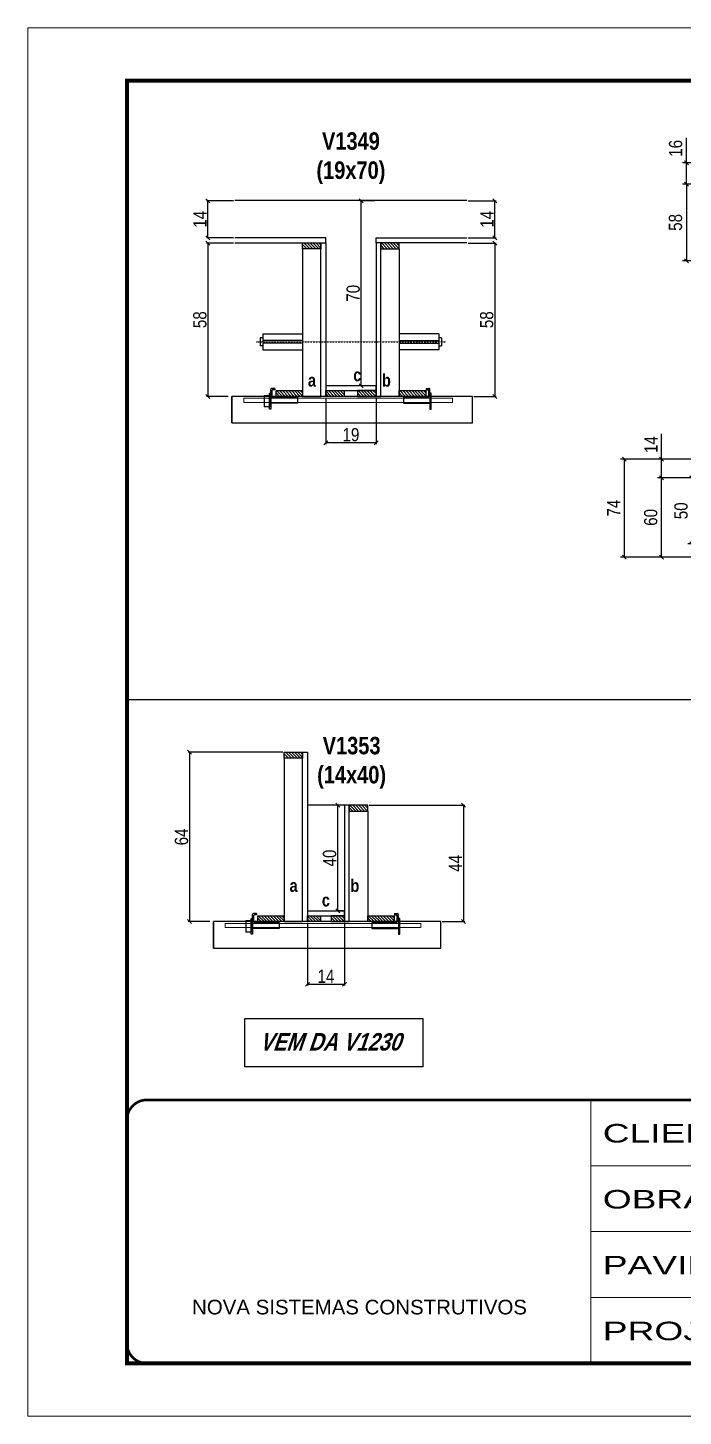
# Model space of a CAD drawing. Extents: x 3309 to 10384, y -2522 to 14608.
# Drawn here: x 4894 to 5390, y 3221 to 4271 of the extents above; entities that cross this region are included whole.
import ezdxf

# ---------------------------------------------------------------- set-up
doc = ezdxf.new("R2010")
doc.units = 0
for name, pattern in [('CONTINUO', [0]), ('DASHED', [0.75, 0.5, -0.25]), ('HIDDEN', [0.375, 0.25, -0.125])]:
    doc.linetypes.add(name, pattern=pattern)
for name, color, linetype in [('barrote', 251, 'Continuous'), ('COTA', 241, 'Continuous'), ('detalhes', 4, 'Continuous'), ('NOMENCLATURA', 7, 'Continuous'), ('Painéis', 200, 'Continuous'), ('presilha', 1, 'Continuous'), ('SARR_2.2x10', 60, 'Continuous'), ('SARR_2.2x7', 40, 'Continuous'), ('SARR_3.5x7', 81, 'Continuous'), ('TENSOR', 3, 'Continuous')]:
    doc.layers.add(name, color=color, linetype=linetype)
for name, color, linetype, lineweight in [('CONCRETO', 251, 'Continuous', 25), ('Folhas', 255, 'Continuous', 9), ('SARRAFO DE PRESSAO', 251, 'DASHED', 9), ('SCO-___-LAJ', 2, 'Continuous', 0)]:
    doc.layers.add(name, color=color, linetype=linetype, lineweight=lineweight)
doc.styles.add('ARIAL', font='arial.ttf')
doc.styles.add('COTA TECNICA', font='techl___.ttf', dxfattribs={"height": 10})
doc.styles.add('COTA TECNICA 2X', font='techl___.ttf', dxfattribs={"height": 10})
doc.styles.add('TECNICA', font='techb___.ttf', dxfattribs={"height": 10})
doc.styles.add('Tecnologia', font='')
doc.styles.get('Tecnologia').set_extended_font_data('Forgotten Futurist')
doc.dimstyles.new('PAINEL', dxfattribs={"dimtxt": 10, "dimasz": 3, "dimexe": 3, "dimexo": 3, "dimgap": 3, "dimtad": 1, "dimdec": 1, "dimzin": 12, "dimdsep": 46, "dimtxsty": 'COTA TECNICA', "dimblk1": 'OBLIQUE', "dimblk2": 'OBLIQUE', "dimsah": 1, "dimcen": 0.9, "dimclrd": 4, "dimclre": 4, "dimclrt": 240, "dimadec": 1, "dimazin": 3, "dimtfac": 1, "dimtdec": 1, "dimtmove": 0, "dimatfit": 3, "dimfxl": 1, "dimtolj": 1, "dimtzin": 12, "dimarcsym": 0})
doc.dimstyles.new('SECAO', dxfattribs={"dimscale": 0.333333, "dimtxt": 5, "dimasz": 9, "dimexe": 3, "dimexo": 3, "dimgap": 3, "dimtad": 1, "dimdec": 1, "dimlfac": 0.5, "dimzin": 12, "dimdsep": 46, "dimtxsty": 'COTA TECNICA 2X', "dimblk1": 'OBLIQUE', "dimblk2": 'OBLIQUE', "dimsah": 1, "dimcen": 0.9, "dimclrd": 4, "dimclre": 4, "dimclrt": 240, "dimadec": 1, "dimazin": 3, "dimtfac": 1, "dimtdec": 1, "dimtmove": 0, "dimatfit": 3, "dimfxl": 1, "dimtolj": 1, "dimtzin": 12, "dimarcsym": 0})
pattern_1 = [(135, (38355.1903, -119520.2285), (-1.122532015, -1.122532015), [])]

# ---------------------------------------------------------------- blocks, each defined once
blk = doc.blocks.new('9999999999')
at = {"color": 30, "linetype": 'CONTINUO'}
for p, q in [((98564.6, 34230.2), (98564.6, 34429.4)), ((98564.6, 34379.6), (99584, 34379.6)), ((98564.6, 34329.8), (99488, 34329.8)), ((98564.6, 34280), (99488, 34280))]:
    blk.add_line(p, q, dxfattribs=at)
at = {"color": 30, "linetype": 'CONTINUO', "const_width": 2}
blk.add_lwpolyline([(99584, 34230.2), (99584, 34414.4, 0.414214), (99569, 34429.4), (98229, 34429.4, 0.414214), (98214, 34414.4), (98214, 34245.2, 0.414214), (98229, 34230.2), (99584, 34230.2)], format="xyb", dxfattribs=at)
at = {"layer": 'Folhas'}
blk.add_lwpolyline([(98139, 34190.2), (99624, 34190.2), (99624, 35240.2), (98139, 35240.2)], close=True, dxfattribs=at)
at = {"layer": 'Folhas', "color": 30, "const_width": 3}
blk.add_lwpolyline([(98214, 34230.2), (99584, 34230.2), (99584, 35200.2), (98214, 35200.2)], close=True, dxfattribs=at)
at = {"color": 7, "linetype": 'Continuous', "ltscale": 5, "style": 'ARIAL'}
blk.add_text('NOVA SISTEMAS CONSTRUTIVOS', height=11.059, dxfattribs=at).set_placement((98263.2, 34267.2))
at = {"layer": 'Folhas', "color": 7, "style": 'Tecnologia', "width": 1.5}
for s, p in [('CLIENTE:', (98573.7, 34397.2)), ('OBRA:', (98573.7, 34347.3)), ('PAVIMENTO:', (98573.7, 34297.5)), ('PROJETO:', (98573.7, 34247.7))]:
    blk.add_text(s, height=14, dxfattribs=at).set_placement(p)
blk = doc.blocks.new('_Oblique')
at = {"color": 0, "linetype": 'ByBlock', "lineweight": -2}
blk.add_line((-0.5, -0.5), (0.5, 0.5), dxfattribs=at)
blk = doc.blocks.new('*D1185')
at = {"layer": 'COTA', "color": 4, "lineweight": -2, "transparency": 16777216}
for p, q in [((5119.7, 3990.9), (5119.7, 3955.9)), ((5157.7, 3990.9), (5157.7, 3955.9)), ((5157.7, 3956.9), (5119.7, 3956.9))]:
    blk.add_line(p, q, dxfattribs=at)
at = {"layer": 'Defpoints', "color": 0, "transparency": 16777216}
for p in [(5119.7, 3991.9), (5157.7, 3991.9), (5119.7, 3956.9)]:
    blk.add_point(p, dxfattribs=at)
at = {"layer": 'COTA', "color": 4, "lineweight": -2, "transparency": 16777216, "xscale": 3, "yscale": 3, "zscale": 3, "rotation": 180}
blk.add_blockref('_Oblique', (5119.7, 3956.9), dxfattribs=at)
at = {"layer": 'COTA', "color": 4, "lineweight": -2, "transparency": 16777216, "xscale": 3, "yscale": 3, "zscale": 3}
blk.add_blockref('_Oblique', (5157.7, 3956.9), dxfattribs=at)
at = {"layer": 'COTA', "color": 240, "transparency": 16777216, "insert": (5138.7, 3962.9), "char_height": 10, "attachment_point": 5, "style": 'COTA TECNICA 2X'}
blk.add_mtext('\\A1;19', dxfattribs=at)
blk = doc.blocks.new('PRESILHA METÁLICA 1')
at = {"layer": 'presilha'}
for p, q in [((7.5, 10.6), (7.5, 19.9)), ((12, 21), (8.6, 21)), ((9, 11.6), (9, 18.9)), ((12, 19.5), (9.6, 19.5)), ((12, 21), (12, 19.5)), ((0, 13), (6, 13)), ((0, 13), (0, 0)), ((6, 0), (0, 0)), ((6, 15.5), (7.5, 15.5)), ((6, -2.5), (6, 15.5)), ((6, 13), (6, 0)), ((7.5, 15.5), (7.5, -2.5)), ((37.5, 4.1), (7.5, 4.1)), ((37.5, 11), (9.6, 11)), ((37.5, 11), (37.5, 4.1)), ((7.5, -2.5), (6, -2.5))]:
    blk.add_line(p, q, dxfattribs=at)
for centre, radius, start, end in [((8.6, 19.9), 1.14, 90, 180), ((9.6, 18.9), 0.57, 90, 180), ((9.6, 11.6), 0.57, 180, 270)]:
    blk.add_arc(centre, radius, start, end, dxfattribs=at)
blk = doc.blocks.new('PRESILHA METÁLICA 2')
at = {"layer": 'presilha'}
for p, q in [((-5.2, 23.5), (-5.2, 22)), ((-5.2, 23.5), (-1.9, 23.5)), ((-5.2, 22), (-2.8, 22)), ((-2.2, 14.1), (-2.2, 21.4)), ((0.8, 18), (-0.8, 18)), ((-0.8, 18), (-0.8, 0)), ((-0.8, 14.6), (-0.8, 22.4)), ((0.8, 0), (0.8, 18)), ((-30.8, 13.5), (-30.8, 6.6)), ((-30.8, 13.5), (-2.8, 13.5)), ((-30.8, 6.6), (-0.8, 6.6)), ((-0.8, 0), (0.8, 0))]:
    blk.add_line(p, q, dxfattribs=at)
for centre, radius, start, end in [((-2.8, 21.4), 0.57, 0, 90), ((-1.9, 22.4), 1.14, 0, 90), ((-2.8, 14.1), 0.57, 270, 0)]:
    blk.add_arc(centre, radius, start, end, dxfattribs=at)
blk = doc.blocks.new('*D1186')
at = {"layer": 'COTA', "color": 4, "lineweight": -2, "transparency": 16777216}
for p, q in [((5050, 4107.9), (5029.6, 4107.9)), ((5030.6, 4107.9), (5030.6, 3991.9)), ((5045.8, 3991.9), (5029.6, 3991.9))]:
    blk.add_line(p, q, dxfattribs=at)
at = {"layer": 'Defpoints', "color": 0, "transparency": 16777216}
for p in [(5051, 4107.9), (5030.6, 3991.9), (5046.8, 3991.9)]:
    blk.add_point(p, dxfattribs=at)
at = {"layer": 'COTA', "color": 4, "lineweight": -2, "transparency": 16777216, "xscale": 3, "yscale": 3, "zscale": 3}
for p, rotation in [((5030.6, 4107.9), 90), ((5030.6, 3991.9), 270)]:
    blk.add_blockref('_Oblique', p, dxfattribs=dict(at, rotation=rotation))
at = {"layer": 'COTA', "color": 240, "transparency": 16777216, "insert": (5024.5, 4049.9), "char_height": 10, "attachment_point": 5, "rotation": 90, "style": 'COTA TECNICA 2X'}
blk.add_mtext('\\A1;58', dxfattribs=at)
blk = doc.blocks.new('*D1187')
at = {"layer": 'COTA', "color": 4, "lineweight": -2, "transparency": 16777216}
for p, q in [((5227.4, 4107.9), (5248.6, 4107.9)), ((5247.6, 4107.9), (5247.6, 3991.9)), ((5231.5, 3991.9), (5248.6, 3991.9))]:
    blk.add_line(p, q, dxfattribs=at)
at = {"layer": 'Defpoints', "color": 0, "transparency": 16777216}
for p in [(5226.4, 4107.9), (5230.5, 3991.9), (5247.6, 3991.9)]:
    blk.add_point(p, dxfattribs=at)
at = {"layer": 'COTA', "color": 4, "lineweight": -2, "transparency": 16777216, "xscale": 3, "yscale": 3, "zscale": 3}
for p, rotation in [((5247.6, 4107.9), 90), ((5247.6, 3991.9), 270)]:
    blk.add_blockref('_Oblique', p, dxfattribs=dict(at, rotation=rotation))
at = {"layer": 'COTA', "color": 240, "transparency": 16777216, "insert": (5241.4, 4049.9), "char_height": 10, "attachment_point": 5, "rotation": 90, "style": 'COTA TECNICA 2X'}
blk.add_mtext('\\A1;58', dxfattribs=at)
blk = doc.blocks.new('*D1188')
at = {"layer": 'COTA', "color": 4, "lineweight": -2, "transparency": 16777216}
for p, q in [((5156.7, 4139.9), (5145.5, 4139.9)), ((5146.5, 3999.9), (5146.5, 4139.9)), ((5156.7, 3999.9), (5145.5, 3999.9))]:
    blk.add_line(p, q, dxfattribs=at)
at = {"layer": 'Defpoints', "color": 0, "transparency": 16777216}
for p in [(5146.5, 4139.9), (5157.7, 4139.9), (5157.7, 3999.9)]:
    blk.add_point(p, dxfattribs=at)
at = {"layer": 'COTA', "color": 4, "lineweight": -2, "transparency": 16777216, "xscale": 3, "yscale": 3, "zscale": 3}
for p, rotation in [((5146.5, 4139.9), 90), ((5146.5, 3999.9), 270)]:
    blk.add_blockref('_Oblique', p, dxfattribs=dict(at, rotation=rotation))
at = {"layer": 'COTA', "color": 240, "transparency": 16777216, "insert": (5140.4, 4069.9), "char_height": 10, "attachment_point": 5, "rotation": 90, "style": 'COTA TECNICA 2X'}
blk.add_mtext('\\A1;70', dxfattribs=at)
blk = doc.blocks.new('*D1189')
at = {"layer": 'COTA', "color": 4, "lineweight": -2, "transparency": 16777216}
for p, q in [((5227.4, 4139.9), (5248.6, 4139.9)), ((5247.6, 4111.9), (5247.6, 4139.9)), ((5227.4, 4111.9), (5248.6, 4111.9))]:
    blk.add_line(p, q, dxfattribs=at)
at = {"layer": 'Defpoints', "color": 0, "transparency": 16777216}
for p in [(5226.4, 4139.9), (5247.6, 4139.9), (5226.4, 4111.9)]:
    blk.add_point(p, dxfattribs=at)
at = {"layer": 'COTA', "color": 4, "lineweight": -2, "transparency": 16777216, "xscale": 3, "yscale": 3, "zscale": 3}
for p, rotation in [((5247.6, 4139.9), 90), ((5247.6, 4111.9), 270)]:
    blk.add_blockref('_Oblique', p, dxfattribs=dict(at, rotation=rotation))
at = {"layer": 'COTA', "color": 240, "transparency": 16777216, "insert": (5241.5, 4125.9), "char_height": 10, "attachment_point": 5, "rotation": 90, "style": 'COTA TECNICA 2X'}
blk.add_mtext('\\A1;14', dxfattribs=at)
blk = doc.blocks.new('*D1190')
at = {"layer": 'COTA', "color": 4, "lineweight": -2, "transparency": 16777216}
for p, q in [((5050, 4139.9), (5029.6, 4139.9)), ((5030.6, 4111.9), (5030.6, 4139.9)), ((5050, 4111.9), (5029.6, 4111.9))]:
    blk.add_line(p, q, dxfattribs=at)
at = {"layer": 'Defpoints', "color": 0, "transparency": 16777216}
for p in [(5030.6, 4139.9), (5051, 4139.9), (5051, 4111.9)]:
    blk.add_point(p, dxfattribs=at)
at = {"layer": 'COTA', "color": 4, "lineweight": -2, "transparency": 16777216, "xscale": 3, "yscale": 3, "zscale": 3}
for p, rotation in [((5030.6, 4139.9), 90), ((5030.6, 4111.9), 270)]:
    blk.add_blockref('_Oblique', p, dxfattribs=dict(at, rotation=rotation))
at = {"layer": 'COTA', "color": 240, "transparency": 16777216, "insert": (5024.5, 4125.9), "char_height": 10, "attachment_point": 5, "rotation": 90, "style": 'COTA TECNICA 2X'}
blk.add_mtext('\\A1;14', dxfattribs=at)
blk = doc.blocks.new('*D1196')
at = {"layer": 'COTA', "color": 4, "lineweight": -2, "transparency": 16777216}
for p, q in [((5405.6, 4152.5), (5389.3, 4152.5)), ((5392.3, 4152.5), (5392.3, 4094.5)), ((5405.6, 4094.5), (5389.3, 4094.5))]:
    blk.add_line(p, q, dxfattribs=at)
at = {"layer": 'Defpoints', "color": 0, "transparency": 16777216}
for p in [(5408.6, 4152.5, 0), (5392.3, 4094.5), (5408.6, 4094.5, 0)]:
    blk.add_point(p, dxfattribs=at)
at = {"layer": 'COTA', "color": 4, "lineweight": -2, "transparency": 16777216, "xscale": 3, "yscale": 3, "zscale": 3}
for p, rotation in [((5392.3, 4152.5), 90), ((5392.3, 4094.5), 270)]:
    blk.add_blockref('_Oblique', p, dxfattribs=dict(at, rotation=rotation))
at = {"layer": 'COTA', "color": 240, "transparency": 16777216, "insert": (5384.1, 4123.5), "char_height": 10, "attachment_point": 5, "rotation": 90, "style": 'COTA TECNICA'}
blk.add_mtext('\\A1;58', dxfattribs=at)
blk = doc.blocks.new('*D1197')
at = {"layer": 'COTA', "color": 4, "lineweight": -2, "transparency": 16777216}
for p, q in [((5392.3, 4168.5), (5392.3, 4187.5)), ((5405.6, 4168.5), (5389.3, 4168.5)), ((5392.3, 4152.5), (5392.3, 4168.5)), ((5405.6, 4152.5), (5389.3, 4152.5))]:
    blk.add_line(p, q, dxfattribs=at)
at = {"layer": 'Defpoints', "color": 0, "transparency": 16777216}
for p in [(5392.3, 4168.5), (5408.6, 4168.5, 0), (5408.6, 4152.5, 0)]:
    blk.add_point(p, dxfattribs=at)
at = {"layer": 'COTA', "color": 4, "lineweight": -2, "transparency": 16777216, "xscale": 3, "yscale": 3, "zscale": 3}
for p, rotation in [((5392.3, 4168.5), 90), ((5392.3, 4152.5), 270)]:
    blk.add_blockref('_Oblique', p, dxfattribs=dict(at, rotation=rotation))
at = {"layer": 'COTA', "color": 240, "transparency": 16777216, "insert": (5384.2, 4179.5), "char_height": 10, "attachment_point": 5, "rotation": 90, "style": 'COTA TECNICA'}
blk.add_mtext('\\A1;16', dxfattribs=at)
blk = doc.blocks.new('*D1215')
at = {"layer": 'COTA', "color": 4, "lineweight": -2, "transparency": 16777216}
for p, q in [((5432.6, 3930.4), (5393.4, 3930.4)), ((5396.4, 3880.4), (5396.4, 3930.4)), ((5405.6, 3880.4), (5393.4, 3880.4))]:
    blk.add_line(p, q, dxfattribs=at)
at = {"layer": 'Defpoints', "color": 0, "transparency": 16777216}
for p in [(5396.4, 3930.4), (5435.6, 3930.4, 0), (5408.6, 3880.4, 0)]:
    blk.add_point(p, dxfattribs=at)
at = {"layer": 'COTA', "color": 4, "lineweight": -2, "transparency": 16777216, "xscale": 3, "yscale": 3, "zscale": 3}
for p, rotation in [((5396.4, 3930.4), 90), ((5396.4, 3880.4), 270)]:
    blk.add_blockref('_Oblique', p, dxfattribs=dict(at, rotation=rotation))
at = {"layer": 'COTA', "color": 240, "transparency": 16777216, "insert": (5388.3, 3905.4), "char_height": 10, "attachment_point": 5, "rotation": 90, "style": 'COTA TECNICA'}
blk.add_mtext('\\A1;50', dxfattribs=at)
blk = doc.blocks.new('*D1216')
at = {"layer": 'COTA', "color": 4, "lineweight": -2, "transparency": 16777216}
for p, q in [((5432.6, 3930.4), (5370.5, 3930.4)), ((5373.5, 3870.4), (5373.5, 3930.4)), ((5405.6, 3870.4), (5370.5, 3870.4))]:
    blk.add_line(p, q, dxfattribs=at)
at = {"layer": 'Defpoints', "color": 0, "transparency": 16777216}
for p in [(5373.5, 3930.4), (5435.6, 3930.4, 0), (5408.6, 3870.4, 0)]:
    blk.add_point(p, dxfattribs=at)
at = {"layer": 'COTA', "color": 4, "lineweight": -2, "transparency": 16777216, "xscale": 3, "yscale": 3, "zscale": 3}
for p, rotation in [((5373.5, 3930.4), 90), ((5373.5, 3870.4), 270)]:
    blk.add_blockref('_Oblique', p, dxfattribs=dict(at, rotation=rotation))
at = {"layer": 'COTA', "color": 240, "transparency": 16777216, "insert": (5365.4, 3900.4), "char_height": 10, "attachment_point": 5, "rotation": 90, "style": 'COTA TECNICA'}
blk.add_mtext('\\A1;60', dxfattribs=at)
blk = doc.blocks.new('*D1217')
at = {"layer": 'COTA', "color": 4, "lineweight": -2, "transparency": 16777216}
for p, q in [((5373.5, 3944.4), (5373.5, 3963.5)), ((5405.6, 3944.4), (5370.5, 3944.4)), ((5373.5, 3930.4), (5373.5, 3944.4)), ((5432.6, 3930.4), (5370.5, 3930.4))]:
    blk.add_line(p, q, dxfattribs=at)
at = {"layer": 'Defpoints', "color": 0, "transparency": 16777216}
for p in [(5373.5, 3944.4), (5408.6, 3944.4, 0), (5435.6, 3930.4, 0)]:
    blk.add_point(p, dxfattribs=at)
at = {"layer": 'COTA', "color": 4, "lineweight": -2, "transparency": 16777216, "xscale": 3, "yscale": 3, "zscale": 3}
for p, rotation in [((5373.5, 3944.4), 90), ((5373.5, 3930.4), 270)]:
    blk.add_blockref('_Oblique', p, dxfattribs=dict(at, rotation=rotation))
at = {"layer": 'COTA', "color": 240, "transparency": 16777216, "insert": (5365.5, 3955.5), "char_height": 10, "attachment_point": 5, "rotation": 90, "style": 'COTA TECNICA'}
blk.add_mtext('\\A1;14', dxfattribs=at)
blk = doc.blocks.new('*D1206')
at = {"layer": 'COTA', "color": 4, "lineweight": -2, "transparency": 16777216}
for p, q in [((5405.6, 3944.4), (5342.4, 3944.4)), ((5345.4, 3870.4), (5345.4, 3944.4)), ((5405.6, 3870.4), (5342.4, 3870.4))]:
    blk.add_line(p, q, dxfattribs=at)
at = {"layer": 'Defpoints', "color": 0, "transparency": 16777216}
for p in [(5345.4, 3944.4), (5408.6, 3944.4, 0), (5408.6, 3870.4, 0)]:
    blk.add_point(p, dxfattribs=at)
at = {"layer": 'COTA', "color": 4, "lineweight": -2, "transparency": 16777216, "xscale": 3, "yscale": 3, "zscale": 3}
for p, rotation in [((5345.4, 3944.4), 90), ((5345.4, 3870.4), 270)]:
    blk.add_blockref('_Oblique', p, dxfattribs=dict(at, rotation=rotation))
at = {"layer": 'COTA', "color": 240, "transparency": 16777216, "insert": (5337.4, 3907.4), "char_height": 10, "attachment_point": 5, "rotation": 90, "style": 'COTA TECNICA'}
blk.add_mtext('\\A1;74', dxfattribs=at)
blk = doc.blocks.new('*D1266')
at = {"layer": 'COTA', "color": 4, "lineweight": -2, "transparency": 16777216}
for p, q in [((5087.2, 3722.8), (5015.7, 3722.8)), ((5016.7, 3722.8), (5016.7, 3594.8)), ((5032, 3594.8), (5015.7, 3594.8))]:
    blk.add_line(p, q, dxfattribs=at)
at = {"layer": 'Defpoints', "color": 0, "transparency": 16777216}
for p in [(5088.2, 3722.8), (5016.7, 3594.8), (5033, 3594.8)]:
    blk.add_point(p, dxfattribs=at)
at = {"layer": 'COTA', "color": 4, "lineweight": -2, "transparency": 16777216, "xscale": 3, "yscale": 3, "zscale": 3}
for p, rotation in [((5016.7, 3722.8), 90), ((5016.7, 3594.8), 270)]:
    blk.add_blockref('_Oblique', p, dxfattribs=dict(at, rotation=rotation))
at = {"layer": 'COTA', "color": 240, "transparency": 16777216, "insert": (5010.6, 3658.8), "char_height": 10, "attachment_point": 5, "rotation": 90, "style": 'COTA TECNICA 2X'}
blk.add_mtext('\\A1;64', dxfattribs=at)
blk = doc.blocks.new('*D1267')
at = {"layer": 'COTA', "color": 4, "lineweight": -2, "transparency": 16777216}
for p, q in [((5152.4, 3682.8), (5224.7, 3682.8)), ((5223.7, 3682.8), (5223.7, 3594.8)), ((5207.6, 3594.8), (5224.7, 3594.8))]:
    blk.add_line(p, q, dxfattribs=at)
at = {"layer": 'Defpoints', "color": 0, "transparency": 16777216}
for p in [(5151.4, 3682.8), (5206.6, 3594.8), (5223.7, 3594.8)]:
    blk.add_point(p, dxfattribs=at)
at = {"layer": 'COTA', "color": 4, "lineweight": -2, "transparency": 16777216, "xscale": 3, "yscale": 3, "zscale": 3}
for p, rotation in [((5223.7, 3682.8), 90), ((5223.7, 3594.8), 270)]:
    blk.add_blockref('_Oblique', p, dxfattribs=dict(at, rotation=rotation))
at = {"layer": 'COTA', "color": 240, "transparency": 16777216, "insert": (5217.6, 3638.8), "char_height": 10, "attachment_point": 5, "rotation": 90, "style": 'COTA TECNICA 2X'}
blk.add_mtext('\\A1;44', dxfattribs=at)
blk = doc.blocks.new('*D1268')
at = {"layer": 'COTA', "color": 4, "lineweight": -2, "transparency": 16777216}
for p, q in [((5132.8, 3682.8), (5127.7, 3682.8)), ((5128.7, 3602.8), (5128.7, 3682.8)), ((5132.8, 3602.8), (5127.7, 3602.8))]:
    blk.add_line(p, q, dxfattribs=at)
at = {"layer": 'Defpoints', "color": 0, "transparency": 16777216}
for p in [(5128.7, 3682.8), (5133.8, 3682.8), (5133.8, 3602.8)]:
    blk.add_point(p, dxfattribs=at)
at = {"layer": 'COTA', "color": 4, "lineweight": -2, "transparency": 16777216, "xscale": 3, "yscale": 3, "zscale": 3}
for p, rotation in [((5128.7, 3682.8), 90), ((5128.7, 3602.8), 270)]:
    blk.add_blockref('_Oblique', p, dxfattribs=dict(at, rotation=rotation))
at = {"layer": 'COTA', "color": 240, "transparency": 16777216, "insert": (5122.6, 3642.8), "char_height": 10, "attachment_point": 5, "rotation": 90, "style": 'COTA TECNICA 2X'}
blk.add_mtext('\\A1;40', dxfattribs=at)
blk = doc.blocks.new('*D1273')
at = {"layer": 'COTA', "color": 4, "lineweight": -2, "transparency": 16777216}
for p, q in [((5105.8, 3593.8), (5105.8, 3546.3)), ((5133.8, 3593.8), (5133.8, 3546.3)), ((5105.8, 3547.3), (5133.8, 3547.3))]:
    blk.add_line(p, q, dxfattribs=at)
at = {"layer": 'Defpoints', "color": 0, "transparency": 16777216}
for p in [(5105.8, 3594.8), (5133.8, 3594.8), (5133.8, 3547.3)]:
    blk.add_point(p, dxfattribs=at)
at = {"layer": 'COTA', "color": 4, "lineweight": -2, "transparency": 16777216, "xscale": 3, "yscale": 3, "zscale": 3, "rotation": 180}
blk.add_blockref('_Oblique', (5105.8, 3547.3), dxfattribs=at)
at = {"layer": 'COTA', "color": 4, "lineweight": -2, "transparency": 16777216, "xscale": 3, "yscale": 3, "zscale": 3}
blk.add_blockref('_Oblique', (5133.8, 3547.3), dxfattribs=at)
at = {"layer": 'COTA', "color": 240, "transparency": 16777216, "insert": (5119.8, 3553.4), "char_height": 10, "attachment_point": 5, "style": 'COTA TECNICA 2X'}
blk.add_mtext('\\A1;14', dxfattribs=at)

msp = doc.modelspace()

# ---------------------------------------------------------------- hatches: boundary and pattern name
at = {"layer": 'SARR_2.2x10'}
h = msp.add_hatch(dxfattribs=at)
h.set_pattern_fill('ANSI31', color=256, scale=0.5, angle=90)
h.set_pattern_definition([(135, (38275.5903, -119520.2285), (-1.122532015, -1.122532015), [])])
h.paths.add_polyline_path([(5082.05, 3996.34), (5082.05, 3991.94), (5102.05, 3991.94), (5102.05, 3996.34)])
h = msp.add_hatch(dxfattribs=at)
h.set_pattern_fill('ANSI31', color=256, scale=0.5, angle=90)
h.set_pattern_definition([(135, (38368.7903, -119520.2285), (-1.122532015, -1.122532015), [])])
h.paths.add_polyline_path([(5175.25, 3996.34), (5175.25, 3991.94), (5195.25, 3991.94), (5195.25, 3996.34)])
h = msp.add_hatch(dxfattribs=at)
h.set_pattern_fill('ANSI31', color=256, scale=0.5, angle=90)
h.set_pattern_definition([(135, (38261.7265, -119917.4163), (-1.122532015, -1.122532015), [])])
h.paths.add_polyline_path([(5068.19, 3599.15), (5068.19, 3594.75), (5088.19, 3594.75), (5088.19, 3599.15)])
h = msp.add_hatch(dxfattribs=at)
h.set_pattern_fill('ANSI31', color=256, scale=0.5, angle=90)
h.set_pattern_definition([(135, (38344.9265, -119917.4163), (-1.122532015, -1.122532015), [])])
h.paths.add_polyline_path([(5151.39, 3599.15), (5151.39, 3594.75), (5171.39, 3594.75), (5171.39, 3599.15)])
at = {"layer": 'SARR_2.2x7'}
h = msp.add_hatch(dxfattribs=at)
h.set_pattern_fill('ANSI31', color=256, scale=0.5, angle=90)
h.set_pattern_definition([(135, (38289.5903, -119408.6285), (-1.122532015, -1.122532015), [])])
h.paths.add_polyline_path([(5116.05, 4107.94), (5116.05, 4103.54), (5102.05, 4103.54), (5102.05, 4107.94)])
h = msp.add_hatch(dxfattribs=at)
h.set_pattern_fill('ANSI31', color=256, scale=0.5, angle=90)
h.set_pattern_definition([(135, (38269.5903, -119408.6285), (-1.122532015, -1.122532015), [])])
h.paths.add_polyline_path([(5161.25, 4107.94), (5161.25, 4103.54), (5175.25, 4103.54), (5175.25, 4107.94)])
h = msp.add_hatch(dxfattribs=at)
h.set_pattern_fill('ANSI31', color=256, scale=0.5, angle=90)
h.set_pattern_definition(pattern_1)
h.paths.add_polyline_path([(5133.65, 3991.94), (5133.65, 3996.34), (5119.65, 3996.34), (5119.65, 3991.94)])
h = msp.add_hatch(dxfattribs=at)
h.set_pattern_fill('ANSI31', color=256, scale=0.5, angle=90)
h.set_pattern_definition(pattern_1)
h.paths.add_polyline_path([(5143.65, 3996.34), (5143.65, 3991.94), (5157.65, 3991.94), (5157.65, 3996.34)])
h = msp.add_hatch(dxfattribs=at)
h.set_pattern_fill('ANSI31', color=256, scale=0.5, angle=90)
h.set_pattern_definition([(135, (38275.7265, -119793.8163), (-1.122532015, -1.122532015), [])])
h.paths.add_polyline_path([(5102.19, 3722.75), (5102.19, 3718.35), (5088.19, 3718.35), (5088.19, 3722.75)])
h = msp.add_hatch(dxfattribs=at)
h.set_pattern_fill('ANSI31', color=256, scale=0.5, angle=90)
h.set_pattern_definition([(135, (38245.7265, -119833.8163), (-1.122532015, -1.122532015), [])])
h.paths.add_polyline_path([(5137.39, 3682.75), (5137.39, 3678.35), (5151.39, 3678.35), (5151.39, 3682.75)])
h = msp.add_hatch(dxfattribs=at)
h.set_pattern_fill('ANSI31', color=256, scale=0.5, angle=90)
h.set_pattern_definition([(135, (38341.3265, -119917.4163), (-1.122532015, -1.122532015), [])])
h.paths.add_polyline_path([(5115.79, 3594.75), (5115.79, 3599.15), (5105.79, 3599.15), (5105.79, 3594.75)])
h = msp.add_hatch(dxfattribs=at)
h.set_pattern_fill('ANSI31', color=256, scale=0.5, angle=90)
h.set_pattern_definition([(135, (38331.3265, -119917.4163), (-1.122532015, -1.122532015), [])])
h.paths.add_polyline_path([(5123.79, 3599.15), (5123.79, 3594.75), (5133.79, 3594.75), (5133.79, 3599.15)])

# ---------------------------------------------------------------- linework, layer by layer
at = {"ltscale": 3}
for p, q in [((5070.05, 4036.11), (5070.05, 4030.11)), ((5072.05, 4036.11), (5070.05, 4036.11)), ((5072.05, 4039.11), (5072.05, 4027.11)), ((5072.05, 4039.11), (5102.05, 4039.11)), ((5102.05, 4034.11), (5072.05, 4034.11)), ((5102.05, 4032.11), (5072.05, 4032.11)), ((5205.25, 4039.11), (5175.25, 4039.11)), ((5175.25, 4034.11), (5205.25, 4034.11)), ((5175.25, 4032.11), (5205.25, 4032.11)), ((5205.25, 4039.11), (5205.25, 4027.11)), ((5207.25, 4036.11), (5205.25, 4036.11)), ((5207.25, 4036.11), (5207.25, 4030.11)), ((5072.05, 4030.11), (5070.05, 4030.11)), ((5072.05, 4027.11), (5102.05, 4027.11)), ((5205.25, 4027.11), (5175.25, 4027.11)), ((5205.25, 4030.11), (5207.25, 4030.11))]:
    msp.add_line(p, q, dxfattribs=at)
at = {"layer": 'barrote'}
msp.add_lwpolyline([(5048.6, 3971.94), (5230.51, 3971.94), (5230.51, 3991.94), (5048.6, 3991.94)], close=True, dxfattribs=at)
at = {"layer": 'barrote', "elevation": 0}
msp.add_lwpolyline([(5034.73, 3574.75), (5206.65, 3574.75), (5206.65, 3594.75), (5034.73, 3594.75)], close=True, dxfattribs=at)
at = {"layer": 'CONCRETO', "linetype": 'Continuous'}
for p, q in [((5226.35, 4139.94), (5050.95, 4139.94)), ((5133.79, 3682.75), (5105.79, 3682.75))]:
    msp.add_line(p, q, dxfattribs=at)
at = {"layer": 'COTA'}
msp.add_line((4969.37, 3762.8), (6339.37, 3762.8), dxfattribs=at)
at = {"layer": 'detalhes', "color": 250}
for p, q in [((5048.6, 3971.94), (5048.6, 3991.94)), ((5034.73, 3574.75, 0), (5034.73, 3594.75, 0))]:
    msp.add_line(p, q, dxfattribs=at)
at = {"layer": 'NOMENCLATURA', "elevation": 0}
msp.add_lwpolyline([(5058.4, 3521.39), (5192.94, 3521.39), (5192.94, 3484.93), (5058.4, 3484.93)], close=True, dxfattribs=at)
at = {"layer": 'Painéis', "linetype": 'Continuous', "elevation": 0}
for points in [[(5050.95, 4107.94), (5119.65, 4107.94), (5119.65, 4111.94), (5050.95, 4111.94)], [(5226.35, 4107.94), (5157.65, 4107.94), (5157.65, 4111.94), (5226.35, 4111.94)]]:
    msp.add_lwpolyline(points, dxfattribs=at)
at = {"layer": 'Painéis', "linetype": 'Continuous'}
for points in [[(5116.05, 3991.94), (5116.05, 4107.94), (5119.65, 4107.94), (5119.65, 3991.94)], [(5161.25, 3991.94), (5161.25, 4107.94), (5157.65, 4107.94), (5157.65, 3991.94)], [(5157.65, 3999.94), (5119.65, 3999.94), (5119.65, 3996.34), (5157.65, 3996.34)]]:
    msp.add_lwpolyline(points, close=True, dxfattribs=at)
at = {"layer": 'Painéis', "linetype": 'Continuous', "elevation": 0}
for points in [[(5102.19, 3594.75), (5102.19, 3722.75), (5105.79, 3722.75), (5105.79, 3594.75)], [(5137.39, 3594.75), (5137.39, 3682.75), (5133.79, 3682.75), (5133.79, 3594.75)], [(5133.79, 3602.75), (5105.79, 3602.75), (5105.79, 3599.15), (5133.79, 3599.15)]]:
    msp.add_lwpolyline(points, close=True, dxfattribs=at)
at = {"layer": 'SARR_2.2x10'}
for points in [[(5082.05, 3996.34), (5102.05, 3996.34), (5102.05, 3991.94), (5082.05, 3991.94)], [(5175.25, 3996.34), (5195.25, 3996.34), (5195.25, 3991.94), (5175.25, 3991.94)]]:
    msp.add_lwpolyline(points, close=True, dxfattribs=at)
at = {"layer": 'SARR_2.2x10', "elevation": 0}
for points in [[(5068.19, 3599.15), (5088.19, 3599.15), (5088.19, 3594.75), (5068.19, 3594.75)], [(5151.39, 3599.15), (5171.39, 3599.15), (5171.39, 3594.75), (5151.39, 3594.75)]]:
    msp.add_lwpolyline(points, close=True, dxfattribs=at)
at = {"layer": 'SARR_2.2x7', "elevation": 0}
for points in [[(5102.05, 4107.94), (5116.05, 4107.94), (5116.05, 4103.54), (5102.05, 4103.54)], [(5175.25, 4107.94), (5161.25, 4107.94), (5161.25, 4103.54), (5175.25, 4103.54)], [(5088.19, 3722.75), (5102.19, 3722.75), (5102.19, 3718.35), (5088.19, 3718.35)], [(5151.39, 3682.75), (5137.39, 3682.75), (5137.39, 3678.35), (5151.39, 3678.35)], [(5105.79, 3599.15), (5115.79, 3599.15), (5115.79, 3594.75), (5105.79, 3594.75)], [(5133.79, 3599.15), (5123.79, 3599.15), (5123.79, 3594.75), (5133.79, 3594.75)]]:
    msp.add_lwpolyline(points, close=True, dxfattribs=at)
at = {"layer": 'SARR_2.2x7'}
for points in [[(5119.65, 3996.34), (5133.65, 3996.34), (5133.65, 3991.94), (5119.65, 3991.94)], [(5157.65, 3996.34), (5143.65, 3996.34), (5143.65, 3991.94), (5157.65, 3991.94)]]:
    msp.add_lwpolyline(points, close=True, dxfattribs=at)
at = {"layer": 'SARR_3.5x7'}
for points in [[(5116.05, 4103.54), (5102.05, 4103.54), (5102.05, 3991.94), (5116.05, 3991.94)], [(5161.25, 4103.54), (5175.25, 4103.54), (5175.25, 3991.94), (5161.25, 3991.94)]]:
    msp.add_lwpolyline(points, close=True, dxfattribs=at)
at = {"layer": 'SARR_3.5x7', "elevation": 0}
for points in [[(5102.19, 3718.35), (5088.19, 3718.35), (5088.19, 3594.75), (5102.19, 3594.75)], [(5137.39, 3678.35), (5151.39, 3678.35), (5151.39, 3594.75), (5137.39, 3594.75)]]:
    msp.add_lwpolyline(points, close=True, dxfattribs=at)
at = {"layer": 'SCO-___-LAJ', "color": 1}
msp.add_lwpolyline([(5057.6, 3990.61), (5215.43, 3990.61), (5215.43, 3987.41), (5057.6, 3987.41)], close=True, dxfattribs=at)
at = {"layer": 'SCO-___-LAJ', "color": 1, "elevation": 0}
msp.add_lwpolyline([(5043.73, 3593.42), (5191.57, 3593.42), (5191.57, 3590.22), (5043.73, 3590.22)], close=True, dxfattribs=at)
at = {"layer": 'TENSOR', "linetype": 'HIDDEN', "ltscale": 0.5}
msp.add_line((5067.05, 4033.11), (5210.55, 4033.11), dxfattribs=at)

# ---------------------------------------------------------------- block references
at = {"layer": 'presilha', "xscale": 0.6666666666666666, "yscale": 0.6666666666666666, "zscale": 0.6666666666666666}
for name, p in [('PRESILHA METÁLICA 1', (5073.18, 3983.97)), ('PRESILHA METÁLICA 2', (5198.93, 3982.31)), ('PRESILHA METÁLICA 1', (5059.32, 3586.79, 0)), ('PRESILHA METÁLICA 2', (5175.07, 3585.12, 0))]:
    msp.add_blockref(name, p, dxfattribs=at)
at = {"layer": 'SARRAFO DE PRESSAO', "color": 6, "linetype": 'ByBlock'}
msp.add_blockref('9999999999', (-93244.61, -30969.52), dxfattribs=at)

# ---------------------------------------------------------------- texts
at = {"layer": 'detalhes', "style": 'TECNICA'}
for s, p in [('a', (5106.18, 3999.3)), ('c', (5140.47, 4003.41)), ('b', (5162.15, 3999.29)), ('a', (5092.31, 3617.19, 0)), ('b', (5138.29, 3617.18, 0)), ('c', (5116.68, 3606.22, 0))]:
    msp.add_text(s, height=9.6, dxfattribs=at).set_placement(p)
at = {"layer": 'NOMENCLATURA', "char_height": 13.2, "attachment_point": 2, "style": 'TECNICA'}
for s, insert in [('V1349\\P(19x70)', (5138.68, 4191.64)), ('V1353\\P(14x40)', (5139.2, 3734.45, 0))]:
    msp.add_mtext_dynamic_manual_height_columns(s, width=300.2766, gutter_width=1, heights=[0], dxfattribs=dict(at, insert=insert))
at = {"layer": 'NOMENCLATURA', "insert": (5122.83, 3510.43), "char_height": 13.2, "width": 300.2766, "attachment_point": 2, "style": 'TECNICA'}
msp.add_mtext('{\\Q19;VEM DA V1230}', dxfattribs=at)

# ---------------------------------------------------------------- dimensions: what is measured, and where the dimension line sits
at = {"layer": 'COTA'}
for base, p1, p2, dimstyle, picture, middle in [((5392.26, 4168.5), (5408.58, 4152.5, 0), (5408.58, 4168.5, 0), 'PAINEL', '*D1197', (5384.16, 4179.5)), ((5392.26, 4094.5), (5408.58, 4152.5, 0), (5408.58, 4094.5, 0), 'PAINEL', '*D1196', (5384.13, 4123.5)), ((5030.6, 4139.94), (5050.95, 4111.94), (5050.95, 4139.94), 'SECAO', '*D1190', (5024.53, 4125.94)), ((5247.57, 4139.94), (5226.35, 4111.94), (5226.35, 4139.94), 'SECAO', '*D1189', (5241.5, 4125.94)), ((5030.6, 3991.94, 0), (5050.95, 4107.94), (5046.84, 3991.94, 0), 'SECAO', '*D1186', (5024.47, 4049.94, 0)), ((5247.57, 3991.94, 0), (5226.35, 4107.94), (5230.46, 3991.94, 0), 'SECAO', '*D1187', (5241.44, 4049.94, 0)), ((5373.54, 3944.4), (5435.58, 3930.4, 0), (5408.58, 3944.4, 0), 'PAINEL', '*D1217', (5365.47, 3955.46)), ((5345.44, 3944.4), (5408.58, 3870.4, 0), (5408.58, 3944.4, 0), 'PAINEL', '*D1206', (5337.37, 3907.4)), ((5373.54, 3930.4), (5408.58, 3870.4, 0), (5435.58, 3930.4, 0), 'PAINEL', '*D1216', (5365.44, 3900.4)), ((5396.37, 3930.4), (5408.58, 3880.4, 0), (5435.58, 3930.4, 0), 'PAINEL', '*D1215', (5388.26, 3905.4)), ((5016.74, 3594.75, 0), (5088.19, 3722.75), (5032.97, 3594.75, 0), 'SECAO', '*D1266', (5010.64, 3658.75, 0)), ((5128.71, 3682.75), (5133.79, 3602.75), (5133.79, 3682.75), 'SECAO', '*D1268', (5122.61, 3642.75)), ((5223.71, 3594.75, 0), (5151.39, 3682.75), (5206.6, 3594.75, 0), 'SECAO', '*D1267', (5217.63, 3638.75, 0))]:
    dim = msp.add_linear_dim(base=base, p1=p1, p2=p2, angle=90, dimstyle=dimstyle, dxfattribs=at)
    dim.commit()
    dim.dimension.update_dxf_attribs({"geometry": picture, "text_midpoint": middle})
for base, p1, p2, angle, picture, middle in [((5146.48, 4139.94), (5157.65, 3999.94), (5157.65, 4139.94), 90, '*D1188', (5146.48, 4069.94)), ((5119.65, 3956.85), (5157.65, 3991.94), (5119.65, 3991.94), 180, '*D1185', (5138.65, 3956.85))]:
    dim = msp.add_linear_dim(base=base, p1=p1, p2=p2, angle=angle, dimstyle='SECAO', dxfattribs=at)
    dim.commit()
    dim.dimension.update_dxf_attribs({"geometry": picture, "text_midpoint": middle, "dimtype": 160})
dim = msp.add_linear_dim(base=(5133.79, 3547.28), p1=(5105.79, 3594.75), p2=(5133.79, 3594.75), dimstyle='SECAO', dxfattribs=at)
dim.commit()
dim.dimension.update_dxf_attribs({"geometry": '*D1273', "text_midpoint": (5119.79, 3553.35)})

doc.saveas('drawing.dxf')
